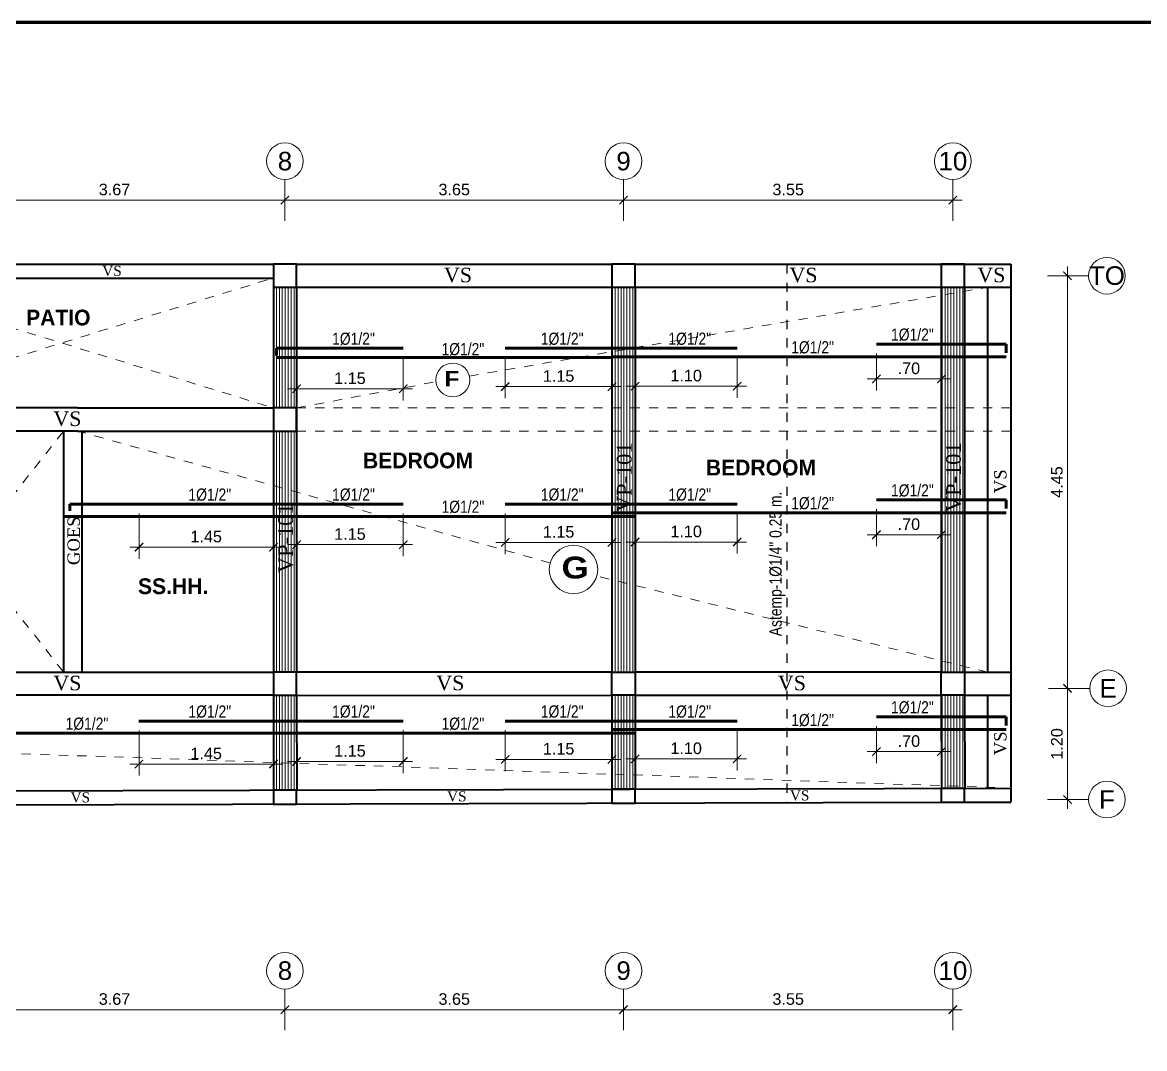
# Model space of a CAD drawing. Header units: millimetres. Extents: x 565 to 912, y 163 to 192.
# Drawn here: x 734.53 to 746.62, y 180.65 to 191.72 of the extents above; entities that cross this region are included whole.
import ezdxf

# ---------------------------------------------------------------- set-up
doc = ezdxf.new("R2010")
doc.units = ezdxf.units.MM
doc.header["$LTSCALE"] = 0.0125
doc.linetypes.add('DASHED2', pattern=[9.525, 6.35, -3.175])
for name, color, linetype, lineweight in [('ACERO', 150, 'Continuous', 60), ('COLUMNAS', 162, 'Continuous', 40), ('COTAS', 9, 'Continuous', 9), ('cotas_v', 130, 'Continuous', 20), ('MARKO', 186, 'Continuous', 80), ('proy', 254, 'Continuous', 0), ('PROYECCCIONES', 9, 'DASHED2', 9), ('PROYECCIONES', 7, 'DASHED2', 30), ('TEXTO', 6, 'Continuous', 15), ('VIGAS', 121, 'Continuous', 40)]:
    doc.layers.add(name, color=color, linetype=linetype, lineweight=lineweight)
doc.layers.add('DETALLES', color=1, linetype='Continuous')
doc.styles.add('ARIAL', font='arial.ttf')
doc.styles.add('NOMBRE-2', font='arial.ttf')
doc.styles.add('op', font='romab___.ttf')
doc.styles.add('TEXTO', font='stylu.ttf')
doc.dimstyles.new('PLANTA', dxfattribs={"dimtxt": 0.125, "dimasz": 0.09, "dimexe": 0.125, "dimexo": 0.1, "dimgap": 0.05, "dimtad": 1, "dimzin": 4, "dimdsep": 46, "dimtxsty": 'NOMBRE-2', "dimblk1": 'ARCHTICK', "dimblk2": 'ARCHTICK', "dimsah": 1, "dimcen": 0, "dimdle": 0.1, "dimclrd": 1, "dimclre": 1, "dimclrt": 256, "dimadec": 0, "dimazin": 0, "dimtfac": 1, "dimtmove": 1, "dimatfit": 3, "dimldrblk": 'ARCHTICK', "dimfxl": 0, "dimtolj": 1, "dimtzin": 0, "dimlwd": 0, "dimlwe": 0, "dimarcsym": 0})
pattern_1 = [(90, (21.27016, 2.200372), (-0.03175, 2e-18), [])]

# ---------------------------------------------------------------- blocks, each defined once
blk = doc.blocks.new('_ARCHTICK')
at = {"color": 0, "linetype": 'ByBlock', "const_width": 0.15}
blk.add_lwpolyline([(-0.5, -0.5), (0.5, 0.5)], dxfattribs=at)
blk = doc.blocks.new('*D345')
at = {"layer": 'COTAS', "color": 1, "lineweight": 0, "transparency": 16777216}
for p, q in [((741.006, 189.902), (741.006, 189.927)), ((744.556, 189.877), (744.556, 189.927)), ((740.906, 189.802), (744.656, 189.802))]:
    blk.add_line(p, q, dxfattribs=at)
at = {"layer": 'Defpoints', "color": 0, "transparency": 16777216}
for p in [(741.006, 189.802), (744.556, 189.802), (744.556, 189.777)]:
    blk.add_point(p, dxfattribs=at)
at = {"layer": 'COTAS', "color": 1, "lineweight": 0, "transparency": 16777216, "xscale": 0.09, "yscale": 0.09, "zscale": 0.09, "rotation": 180}
blk.add_blockref('_ARCHTICK', (741.006, 189.802), dxfattribs=at)
at = {"layer": 'COTAS', "color": 1, "lineweight": 0, "transparency": 16777216, "xscale": 0.09, "yscale": 0.09, "zscale": 0.09}
blk.add_blockref('_ARCHTICK', (744.556, 189.802), dxfattribs=at)
at = {"layer": 'COTAS', "transparency": 16777216, "insert": (742.781, 189.916), "char_height": 0.125, "attachment_point": 5, "style": 'NOMBRE-2'}
blk.add_mtext('\\A1;3.55', dxfattribs=at)
blk = doc.blocks.new('*D354')
at = {"layer": 'COTAS', "color": 1, "lineweight": 0, "transparency": 16777216}
for p, q in [((733.682, 189.902), (733.682, 189.927)), ((737.356, 189.902), (737.356, 189.927)), ((733.582, 189.802), (737.456, 189.802))]:
    blk.add_line(p, q, dxfattribs=at)
at = {"layer": 'Defpoints', "color": 0, "transparency": 16777216}
for p in [(733.682, 189.802), (737.356, 189.802), (737.356, 189.802)]:
    blk.add_point(p, dxfattribs=at)
at = {"layer": 'COTAS', "color": 1, "lineweight": 0, "transparency": 16777216, "xscale": 0.09, "yscale": 0.09, "zscale": 0.09, "rotation": 180}
blk.add_blockref('_ARCHTICK', (733.682, 189.802), dxfattribs=at)
at = {"layer": 'COTAS', "color": 1, "lineweight": 0, "transparency": 16777216, "xscale": 0.09, "yscale": 0.09, "zscale": 0.09}
blk.add_blockref('_ARCHTICK', (737.356, 189.802), dxfattribs=at)
at = {"layer": 'COTAS', "transparency": 16777216, "insert": (735.519, 189.916), "char_height": 0.125, "attachment_point": 5, "style": 'NOMBRE-2'}
blk.add_mtext('\\A1;3.67', dxfattribs=at)
blk = doc.blocks.new('*D355')
at = {"layer": 'COTAS', "color": 1, "lineweight": 0, "transparency": 16777216}
for p, q in [((737.356, 189.902), (737.356, 189.927)), ((741.006, 189.902), (741.006, 189.927)), ((737.256, 189.802), (741.106, 189.802))]:
    blk.add_line(p, q, dxfattribs=at)
at = {"layer": 'Defpoints', "color": 0, "transparency": 16777216}
for p in [(737.356, 189.802), (741.006, 189.802), (741.006, 189.802)]:
    blk.add_point(p, dxfattribs=at)
at = {"layer": 'COTAS', "color": 1, "lineweight": 0, "transparency": 16777216, "xscale": 0.09, "yscale": 0.09, "zscale": 0.09, "rotation": 180}
blk.add_blockref('_ARCHTICK', (737.356, 189.802), dxfattribs=at)
at = {"layer": 'COTAS', "color": 1, "lineweight": 0, "transparency": 16777216, "xscale": 0.09, "yscale": 0.09, "zscale": 0.09}
blk.add_blockref('_ARCHTICK', (741.006, 189.802), dxfattribs=at)
at = {"layer": 'COTAS', "transparency": 16777216, "insert": (739.181, 189.916), "char_height": 0.125, "attachment_point": 5, "style": 'NOMBRE-2'}
blk.add_mtext('\\A1;3.65', dxfattribs=at)
blk = doc.blocks.new('*D360')
at = {"layer": 'COTAS', "color": 1, "lineweight": 0, "transparency": 16777216}
for p, q in [((745.792, 189.087), (745.792, 184.437)), ((745.675, 188.987), (745.917, 188.987)), ((745.675, 184.537), (745.917, 184.537))]:
    blk.add_line(p, q, dxfattribs=at)
at = {"layer": 'Defpoints', "color": 0, "transparency": 16777216}
for p in [(745.575, 188.987), (745.575, 184.537), (745.792, 184.537)]:
    blk.add_point(p, dxfattribs=at)
at = {"layer": 'COTAS', "color": 1, "lineweight": 0, "transparency": 16777216, "xscale": 0.09, "yscale": 0.09, "zscale": 0.09}
for p, rotation in [((745.792, 188.987), 90), ((745.792, 184.537), 270)]:
    blk.add_blockref('_ARCHTICK', p, dxfattribs=dict(at, rotation=rotation))
at = {"layer": 'COTAS', "transparency": 16777216, "insert": (745.678, 186.762), "char_height": 0.125, "attachment_point": 5, "rotation": 90, "style": 'NOMBRE-2'}
blk.add_mtext('\\A1;4.45', dxfattribs=at)
blk = doc.blocks.new('*D361')
at = {"layer": 'COTAS', "color": 1, "lineweight": 0, "transparency": 16777216}
for p, q in [((745.792, 184.637), (745.792, 183.238)), ((745.692, 184.537), (745.667, 184.537)), ((745.692, 183.338), (745.667, 183.338))]:
    blk.add_line(p, q, dxfattribs=at)
at = {"layer": 'Defpoints', "color": 0, "transparency": 16777216}
for p in [(745.792, 184.537), (745.792, 183.338), (745.792, 183.338)]:
    blk.add_point(p, dxfattribs=at)
at = {"layer": 'COTAS', "color": 1, "lineweight": 0, "transparency": 16777216, "xscale": 0.09, "yscale": 0.09, "zscale": 0.09}
for p, rotation in [((745.792, 184.537), 90), ((745.792, 183.338), 270)]:
    blk.add_blockref('_ARCHTICK', p, dxfattribs=dict(at, rotation=rotation))
at = {"layer": 'COTAS', "transparency": 16777216, "insert": (745.678, 183.938), "char_height": 0.125, "attachment_point": 5, "rotation": 90, "style": 'NOMBRE-2'}
blk.add_mtext('\\A1;1.20', dxfattribs=at)
blk = doc.blocks.new('*D288')
at = {"layer": 'COTAS', "color": 1, "lineweight": 0, "transparency": 16777216}
for p, q in [((741.006, 181.172), (741.006, 181.197)), ((744.556, 181.147), (744.556, 181.197)), ((740.906, 181.072), (744.656, 181.072))]:
    blk.add_line(p, q, dxfattribs=at)
at = {"layer": 'Defpoints', "color": 0, "transparency": 16777216}
for p in [(741.006, 181.072), (744.556, 181.072), (744.556, 181.047)]:
    blk.add_point(p, dxfattribs=at)
at = {"layer": 'COTAS', "color": 1, "lineweight": 0, "transparency": 16777216, "xscale": 0.09, "yscale": 0.09, "zscale": 0.09, "rotation": 180}
blk.add_blockref('_ARCHTICK', (741.006, 181.072), dxfattribs=at)
at = {"layer": 'COTAS', "color": 1, "lineweight": 0, "transparency": 16777216, "xscale": 0.09, "yscale": 0.09, "zscale": 0.09}
blk.add_blockref('_ARCHTICK', (744.556, 181.072), dxfattribs=at)
at = {"layer": 'COTAS', "transparency": 16777216, "insert": (742.781, 181.186), "char_height": 0.125, "attachment_point": 5, "style": 'NOMBRE-2'}
blk.add_mtext('\\A1;3.55', dxfattribs=at)
blk = doc.blocks.new('*D289')
at = {"layer": 'COTAS', "color": 1, "lineweight": 0, "transparency": 16777216}
for p, q in [((737.356, 181.172), (737.356, 181.197)), ((741.006, 181.172), (741.006, 181.197)), ((737.256, 181.072), (741.106, 181.072))]:
    blk.add_line(p, q, dxfattribs=at)
at = {"layer": 'Defpoints', "color": 0, "transparency": 16777216}
for p in [(737.356, 181.072), (741.006, 181.072), (741.006, 181.072)]:
    blk.add_point(p, dxfattribs=at)
at = {"layer": 'COTAS', "color": 1, "lineweight": 0, "transparency": 16777216, "xscale": 0.09, "yscale": 0.09, "zscale": 0.09, "rotation": 180}
blk.add_blockref('_ARCHTICK', (737.356, 181.072), dxfattribs=at)
at = {"layer": 'COTAS', "color": 1, "lineweight": 0, "transparency": 16777216, "xscale": 0.09, "yscale": 0.09, "zscale": 0.09}
blk.add_blockref('_ARCHTICK', (741.006, 181.072), dxfattribs=at)
at = {"layer": 'COTAS', "transparency": 16777216, "insert": (739.181, 181.186), "char_height": 0.125, "attachment_point": 5, "style": 'NOMBRE-2'}
blk.add_mtext('\\A1;3.65', dxfattribs=at)
blk = doc.blocks.new('*D290')
at = {"layer": 'COTAS', "color": 1, "lineweight": 0, "transparency": 16777216}
for p, q in [((733.682, 181.172), (733.682, 181.197)), ((737.356, 181.172), (737.356, 181.197)), ((733.582, 181.072), (737.456, 181.072))]:
    blk.add_line(p, q, dxfattribs=at)
at = {"layer": 'Defpoints', "color": 0, "transparency": 16777216}
for p in [(733.682, 181.072), (737.356, 181.072), (737.356, 181.072)]:
    blk.add_point(p, dxfattribs=at)
at = {"layer": 'COTAS', "color": 1, "lineweight": 0, "transparency": 16777216, "xscale": 0.09, "yscale": 0.09, "zscale": 0.09, "rotation": 180}
blk.add_blockref('_ARCHTICK', (733.682, 181.072), dxfattribs=at)
at = {"layer": 'COTAS', "color": 1, "lineweight": 0, "transparency": 16777216, "xscale": 0.09, "yscale": 0.09, "zscale": 0.09}
blk.add_blockref('_ARCHTICK', (737.356, 181.072), dxfattribs=at)
at = {"layer": 'COTAS', "transparency": 16777216, "insert": (735.519, 181.186), "char_height": 0.125, "attachment_point": 5, "style": 'NOMBRE-2'}
blk.add_mtext('\\A1;3.67', dxfattribs=at)
blk = doc.blocks.new('*D314')
at = {"layer": 'COTAS', "color": 1, "lineweight": 0, "transparency": 16777216}
for p, q in [((735.783, 184.084), (735.783, 183.596)), ((737.232, 184.088), (737.232, 183.596)), ((735.683, 183.721), (737.332, 183.721))]:
    blk.add_line(p, q, dxfattribs=at)
at = {"layer": 'Defpoints', "color": 0, "transparency": 16777216}
for p in [(735.783, 184.184), (737.232, 184.188), (737.232, 183.721)]:
    blk.add_point(p, dxfattribs=at)
at = {"layer": 'COTAS', "color": 1, "lineweight": 0, "transparency": 16777216, "xscale": 0.09, "yscale": 0.09, "zscale": 0.09, "rotation": 180}
blk.add_blockref('_ARCHTICK', (735.783, 183.721), dxfattribs=at)
at = {"layer": 'COTAS', "color": 1, "lineweight": 0, "transparency": 16777216, "xscale": 0.09, "yscale": 0.09, "zscale": 0.09}
blk.add_blockref('_ARCHTICK', (737.232, 183.721), dxfattribs=at)
at = {"layer": 'COTAS', "transparency": 16777216, "insert": (736.507, 183.835), "char_height": 0.125, "attachment_point": 5, "style": 'NOMBRE-2'}
blk.add_mtext('\\A1;1.45', dxfattribs=at)
blk = doc.blocks.new('*D315')
at = {"layer": 'COTAS', "color": 1, "lineweight": 0, "transparency": 16777216}
for p, q in [((737.482, 184.085), (737.482, 183.623)), ((738.632, 184.085), (738.632, 183.623)), ((737.382, 183.748), (738.732, 183.748))]:
    blk.add_line(p, q, dxfattribs=at)
at = {"layer": 'Defpoints', "color": 0, "transparency": 16777216}
for p in [(737.482, 184.185), (738.632, 184.185), (738.632, 183.748)]:
    blk.add_point(p, dxfattribs=at)
at = {"layer": 'COTAS', "color": 1, "lineweight": 0, "transparency": 16777216, "xscale": 0.09, "yscale": 0.09, "zscale": 0.09, "rotation": 180}
blk.add_blockref('_ARCHTICK', (737.482, 183.748), dxfattribs=at)
at = {"layer": 'COTAS', "color": 1, "lineweight": 0, "transparency": 16777216, "xscale": 0.09, "yscale": 0.09, "zscale": 0.09}
blk.add_blockref('_ARCHTICK', (738.632, 183.748), dxfattribs=at)
at = {"layer": 'COTAS', "transparency": 16777216, "insert": (738.057, 183.862), "char_height": 0.125, "attachment_point": 5, "style": 'NOMBRE-2'}
blk.add_mtext('\\A1;1.15', dxfattribs=at)
blk = doc.blocks.new('*D316')
at = {"layer": 'COTAS', "color": 1, "lineweight": 0, "transparency": 16777216}
for p, q in [((739.731, 184.085), (739.731, 183.646)), ((740.881, 184.085), (740.881, 183.646)), ((739.631, 183.771), (740.981, 183.771))]:
    blk.add_line(p, q, dxfattribs=at)
at = {"layer": 'Defpoints', "color": 0, "transparency": 16777216}
for p in [(739.731, 184.185), (740.881, 184.185), (740.881, 183.771)]:
    blk.add_point(p, dxfattribs=at)
at = {"layer": 'COTAS', "color": 1, "lineweight": 0, "transparency": 16777216, "xscale": 0.09, "yscale": 0.09, "zscale": 0.09, "rotation": 180}
blk.add_blockref('_ARCHTICK', (739.731, 183.771), dxfattribs=at)
at = {"layer": 'COTAS', "color": 1, "lineweight": 0, "transparency": 16777216, "xscale": 0.09, "yscale": 0.09, "zscale": 0.09}
blk.add_blockref('_ARCHTICK', (740.881, 183.771), dxfattribs=at)
at = {"layer": 'COTAS', "transparency": 16777216, "insert": (740.306, 183.885), "char_height": 0.125, "attachment_point": 5, "style": 'NOMBRE-2'}
blk.add_mtext('\\A1;1.15', dxfattribs=at)
blk = doc.blocks.new('*D317')
at = {"layer": 'COTAS', "color": 1, "lineweight": 0, "transparency": 16777216}
for p, q in [((741.131, 184.085), (741.131, 183.651)), ((742.231, 184.085), (742.231, 183.651)), ((741.031, 183.776), (742.331, 183.776))]:
    blk.add_line(p, q, dxfattribs=at)
at = {"layer": 'Defpoints', "color": 0, "transparency": 16777216}
for p in [(741.131, 184.185), (742.231, 184.185), (742.231, 183.776)]:
    blk.add_point(p, dxfattribs=at)
at = {"layer": 'COTAS', "color": 1, "lineweight": 0, "transparency": 16777216, "xscale": 0.09, "yscale": 0.09, "zscale": 0.09, "rotation": 180}
blk.add_blockref('_ARCHTICK', (741.131, 183.776), dxfattribs=at)
at = {"layer": 'COTAS', "color": 1, "lineweight": 0, "transparency": 16777216, "xscale": 0.09, "yscale": 0.09, "zscale": 0.09}
blk.add_blockref('_ARCHTICK', (742.231, 183.776), dxfattribs=at)
at = {"layer": 'COTAS', "transparency": 16777216, "insert": (741.681, 183.89), "char_height": 0.125, "attachment_point": 5, "style": 'NOMBRE-2'}
blk.add_mtext('\\A1;1.10', dxfattribs=at)
blk = doc.blocks.new('*D318')
at = {"layer": 'COTAS', "color": 1, "lineweight": 0, "transparency": 16777216}
for p, q in [((743.732, 184.129), (743.732, 183.73)), ((744.432, 184.131), (744.432, 183.73)), ((743.632, 183.855), (744.532, 183.855))]:
    blk.add_line(p, q, dxfattribs=at)
at = {"layer": 'Defpoints', "color": 0, "transparency": 16777216}
for p in [(743.732, 184.229), (744.432, 184.231), (744.432, 183.855)]:
    blk.add_point(p, dxfattribs=at)
at = {"layer": 'COTAS', "color": 1, "lineweight": 0, "transparency": 16777216, "xscale": 0.09, "yscale": 0.09, "zscale": 0.09, "rotation": 180}
blk.add_blockref('_ARCHTICK', (743.732, 183.855), dxfattribs=at)
at = {"layer": 'COTAS', "color": 1, "lineweight": 0, "transparency": 16777216, "xscale": 0.09, "yscale": 0.09, "zscale": 0.09}
blk.add_blockref('_ARCHTICK', (744.432, 183.855), dxfattribs=at)
at = {"layer": 'COTAS', "transparency": 16777216, "insert": (744.082, 183.968), "char_height": 0.125, "attachment_point": 5, "style": 'NOMBRE-2'}
blk.add_mtext('\\A1;.70', dxfattribs=at)
blk = doc.blocks.new('*D319')
at = {"layer": 'COTAS', "color": 1, "lineweight": 0, "transparency": 16777216}
for p, q in [((743.732, 186.469), (743.732, 186.069)), ((744.432, 186.47), (744.432, 186.069)), ((743.632, 186.194), (744.532, 186.194))]:
    blk.add_line(p, q, dxfattribs=at)
at = {"layer": 'Defpoints', "color": 0, "transparency": 16777216}
for p in [(743.732, 186.569), (744.432, 186.57), (744.432, 186.194)]:
    blk.add_point(p, dxfattribs=at)
at = {"layer": 'COTAS', "color": 1, "lineweight": 0, "transparency": 16777216, "xscale": 0.09, "yscale": 0.09, "zscale": 0.09, "rotation": 180}
blk.add_blockref('_ARCHTICK', (743.732, 186.194), dxfattribs=at)
at = {"layer": 'COTAS', "color": 1, "lineweight": 0, "transparency": 16777216, "xscale": 0.09, "yscale": 0.09, "zscale": 0.09}
blk.add_blockref('_ARCHTICK', (744.432, 186.194), dxfattribs=at)
at = {"layer": 'COTAS', "transparency": 16777216, "insert": (744.082, 186.307), "char_height": 0.125, "attachment_point": 5, "style": 'NOMBRE-2'}
blk.add_mtext('\\A1;.70', dxfattribs=at)
blk = doc.blocks.new('*D320')
at = {"layer": 'COTAS', "color": 1, "lineweight": 0, "transparency": 16777216}
for p, q in [((741.131, 186.424), (741.131, 185.99)), ((742.231, 186.424), (742.231, 185.99)), ((741.031, 186.115), (742.331, 186.115))]:
    blk.add_line(p, q, dxfattribs=at)
at = {"layer": 'Defpoints', "color": 0, "transparency": 16777216}
for p in [(741.131, 186.524), (742.231, 186.524), (742.231, 186.115)]:
    blk.add_point(p, dxfattribs=at)
at = {"layer": 'COTAS', "color": 1, "lineweight": 0, "transparency": 16777216, "xscale": 0.09, "yscale": 0.09, "zscale": 0.09, "rotation": 180}
blk.add_blockref('_ARCHTICK', (741.131, 186.115), dxfattribs=at)
at = {"layer": 'COTAS', "color": 1, "lineweight": 0, "transparency": 16777216, "xscale": 0.09, "yscale": 0.09, "zscale": 0.09}
blk.add_blockref('_ARCHTICK', (742.231, 186.115), dxfattribs=at)
at = {"layer": 'COTAS', "transparency": 16777216, "insert": (741.681, 186.229), "char_height": 0.125, "attachment_point": 5, "style": 'NOMBRE-2'}
blk.add_mtext('\\A1;1.10', dxfattribs=at)
blk = doc.blocks.new('*D321')
at = {"layer": 'COTAS', "color": 1, "lineweight": 0, "transparency": 16777216}
for p, q in [((739.731, 186.424), (739.731, 185.985)), ((740.881, 186.424), (740.881, 185.985)), ((739.631, 186.11), (740.981, 186.11))]:
    blk.add_line(p, q, dxfattribs=at)
at = {"layer": 'Defpoints', "color": 0, "transparency": 16777216}
for p in [(739.731, 186.524), (740.881, 186.524), (740.881, 186.11)]:
    blk.add_point(p, dxfattribs=at)
at = {"layer": 'COTAS', "color": 1, "lineweight": 0, "transparency": 16777216, "xscale": 0.09, "yscale": 0.09, "zscale": 0.09, "rotation": 180}
blk.add_blockref('_ARCHTICK', (739.731, 186.11), dxfattribs=at)
at = {"layer": 'COTAS', "color": 1, "lineweight": 0, "transparency": 16777216, "xscale": 0.09, "yscale": 0.09, "zscale": 0.09}
blk.add_blockref('_ARCHTICK', (740.881, 186.11), dxfattribs=at)
at = {"layer": 'COTAS', "transparency": 16777216, "insert": (740.306, 186.224), "char_height": 0.125, "attachment_point": 5, "style": 'NOMBRE-2'}
blk.add_mtext('\\A1;1.15', dxfattribs=at)
blk = doc.blocks.new('*D322')
at = {"layer": 'COTAS', "color": 1, "lineweight": 0, "transparency": 16777216}
for p, q in [((737.482, 186.424), (737.482, 185.962)), ((738.632, 186.424), (738.632, 185.962)), ((737.382, 186.087), (738.732, 186.087))]:
    blk.add_line(p, q, dxfattribs=at)
at = {"layer": 'Defpoints', "color": 0, "transparency": 16777216}
for p in [(737.482, 186.524), (738.632, 186.524), (738.632, 186.087)]:
    blk.add_point(p, dxfattribs=at)
at = {"layer": 'COTAS', "color": 1, "lineweight": 0, "transparency": 16777216, "xscale": 0.09, "yscale": 0.09, "zscale": 0.09, "rotation": 180}
blk.add_blockref('_ARCHTICK', (737.482, 186.087), dxfattribs=at)
at = {"layer": 'COTAS', "color": 1, "lineweight": 0, "transparency": 16777216, "xscale": 0.09, "yscale": 0.09, "zscale": 0.09}
blk.add_blockref('_ARCHTICK', (738.632, 186.087), dxfattribs=at)
at = {"layer": 'COTAS', "transparency": 16777216, "insert": (738.057, 186.201), "char_height": 0.125, "attachment_point": 5, "style": 'NOMBRE-2'}
blk.add_mtext('\\A1;1.15', dxfattribs=at)
blk = doc.blocks.new('*D323')
at = {"layer": 'COTAS', "color": 1, "lineweight": 0, "transparency": 16777216}
for p, q in [((735.783, 186.423), (735.783, 185.935)), ((737.232, 186.427), (737.232, 185.935)), ((735.683, 186.06), (737.332, 186.06))]:
    blk.add_line(p, q, dxfattribs=at)
at = {"layer": 'Defpoints', "color": 0, "transparency": 16777216}
for p in [(737.232, 186.527), (735.783, 186.523), (737.232, 186.06)]:
    blk.add_point(p, dxfattribs=at)
at = {"layer": 'COTAS', "color": 1, "lineweight": 0, "transparency": 16777216, "xscale": 0.09, "yscale": 0.09, "zscale": 0.09, "rotation": 180}
blk.add_blockref('_ARCHTICK', (735.783, 186.06), dxfattribs=at)
at = {"layer": 'COTAS', "color": 1, "lineweight": 0, "transparency": 16777216, "xscale": 0.09, "yscale": 0.09, "zscale": 0.09}
blk.add_blockref('_ARCHTICK', (737.232, 186.06), dxfattribs=at)
at = {"layer": 'COTAS', "transparency": 16777216, "insert": (736.507, 186.174), "char_height": 0.125, "attachment_point": 5, "style": 'NOMBRE-2'}
blk.add_mtext('\\A1;1.45', dxfattribs=at)
blk = doc.blocks.new('*D324')
at = {"layer": 'COTAS', "color": 1, "lineweight": 0, "transparency": 16777216}
for p, q in [((743.732, 188.149), (743.732, 187.749)), ((744.432, 188.151), (744.432, 187.749)), ((743.632, 187.874), (744.532, 187.874))]:
    blk.add_line(p, q, dxfattribs=at)
at = {"layer": 'Defpoints', "color": 0, "transparency": 16777216}
for p in [(743.732, 188.249), (744.432, 188.251), (744.432, 187.874)]:
    blk.add_point(p, dxfattribs=at)
at = {"layer": 'COTAS', "color": 1, "lineweight": 0, "transparency": 16777216, "xscale": 0.09, "yscale": 0.09, "zscale": 0.09, "rotation": 180}
blk.add_blockref('_ARCHTICK', (743.732, 187.874), dxfattribs=at)
at = {"layer": 'COTAS', "color": 1, "lineweight": 0, "transparency": 16777216, "xscale": 0.09, "yscale": 0.09, "zscale": 0.09}
blk.add_blockref('_ARCHTICK', (744.432, 187.874), dxfattribs=at)
at = {"layer": 'COTAS', "transparency": 16777216, "insert": (744.082, 187.988), "char_height": 0.125, "attachment_point": 5, "style": 'NOMBRE-2'}
blk.add_mtext('\\A1;.70', dxfattribs=at)
blk = doc.blocks.new('*D325')
at = {"layer": 'COTAS', "color": 1, "lineweight": 0, "transparency": 16777216}
for p, q in [((741.131, 188.104), (741.131, 187.671)), ((742.231, 188.104), (742.231, 187.671)), ((741.031, 187.796), (742.331, 187.796))]:
    blk.add_line(p, q, dxfattribs=at)
at = {"layer": 'Defpoints', "color": 0, "transparency": 16777216}
for p in [(741.131, 188.204), (742.231, 188.204), (742.231, 187.796)]:
    blk.add_point(p, dxfattribs=at)
at = {"layer": 'COTAS', "color": 1, "lineweight": 0, "transparency": 16777216, "xscale": 0.09, "yscale": 0.09, "zscale": 0.09, "rotation": 180}
blk.add_blockref('_ARCHTICK', (741.131, 187.796), dxfattribs=at)
at = {"layer": 'COTAS', "color": 1, "lineweight": 0, "transparency": 16777216, "xscale": 0.09, "yscale": 0.09, "zscale": 0.09}
blk.add_blockref('_ARCHTICK', (742.231, 187.796), dxfattribs=at)
at = {"layer": 'COTAS', "transparency": 16777216, "insert": (741.681, 187.909), "char_height": 0.125, "attachment_point": 5, "style": 'NOMBRE-2'}
blk.add_mtext('\\A1;1.10', dxfattribs=at)
blk = doc.blocks.new('*D326')
at = {"layer": 'COTAS', "color": 1, "lineweight": 0, "transparency": 16777216}
for p, q in [((739.731, 188.104), (739.731, 187.666)), ((740.881, 188.104), (740.881, 187.666)), ((739.631, 187.791), (740.981, 187.791))]:
    blk.add_line(p, q, dxfattribs=at)
at = {"layer": 'Defpoints', "color": 0, "transparency": 16777216}
for p in [(739.731, 188.204), (740.881, 188.204), (740.881, 187.791)]:
    blk.add_point(p, dxfattribs=at)
at = {"layer": 'COTAS', "color": 1, "lineweight": 0, "transparency": 16777216, "xscale": 0.09, "yscale": 0.09, "zscale": 0.09, "rotation": 180}
blk.add_blockref('_ARCHTICK', (739.731, 187.791), dxfattribs=at)
at = {"layer": 'COTAS', "color": 1, "lineweight": 0, "transparency": 16777216, "xscale": 0.09, "yscale": 0.09, "zscale": 0.09}
blk.add_blockref('_ARCHTICK', (740.881, 187.791), dxfattribs=at)
at = {"layer": 'COTAS', "transparency": 16777216, "insert": (740.306, 187.905), "char_height": 0.125, "attachment_point": 5, "style": 'NOMBRE-2'}
blk.add_mtext('\\A1;1.15', dxfattribs=at)
blk = doc.blocks.new('*D327')
at = {"layer": 'COTAS', "color": 1, "lineweight": 0, "transparency": 16777216}
for p, q in [((737.482, 188.104), (737.482, 187.643)), ((738.632, 188.104), (738.632, 187.643)), ((737.382, 187.768), (738.732, 187.768))]:
    blk.add_line(p, q, dxfattribs=at)
at = {"layer": 'Defpoints', "color": 0, "transparency": 16777216}
for p in [(737.482, 188.204), (738.632, 188.204), (738.632, 187.768)]:
    blk.add_point(p, dxfattribs=at)
at = {"layer": 'COTAS', "color": 1, "lineweight": 0, "transparency": 16777216, "xscale": 0.09, "yscale": 0.09, "zscale": 0.09, "rotation": 180}
blk.add_blockref('_ARCHTICK', (737.482, 187.768), dxfattribs=at)
at = {"layer": 'COTAS', "color": 1, "lineweight": 0, "transparency": 16777216, "xscale": 0.09, "yscale": 0.09, "zscale": 0.09}
blk.add_blockref('_ARCHTICK', (738.632, 187.768), dxfattribs=at)
at = {"layer": 'COTAS', "transparency": 16777216, "insert": (738.057, 187.881), "char_height": 0.125, "attachment_point": 5, "style": 'NOMBRE-2'}
blk.add_mtext('\\A1;1.15', dxfattribs=at)

msp = doc.modelspace()

# ---------------------------------------------------------------- hatches: boundary and pattern name
at = {"layer": 'proy'}
h = msp.add_hatch(dxfattribs=at)
h.set_pattern_fill('LINE', color=256, scale=0.01, angle=90, style=0)
h.set_pattern_definition(pattern_1)
h.paths.add_polyline_path([(737.48115, 188.86213), (737.23115, 188.86213), (737.23115, 187.56213), (737.48115, 187.56213)])
h = msp.add_hatch(dxfattribs=at)
h.set_pattern_fill('LINE', color=256, scale=0.01, angle=90, style=0)
h.set_pattern_definition(pattern_1)
h.paths.add_polyline_path([(741.1315, 188.86213), (740.8815, 188.86213), (740.8815, 184.71229), (741.1315, 184.71229)])
h.paths.add_polyline_path([(744.68115, 188.86213), (744.43115, 188.86213), (744.43115, 184.71229), (744.68115, 184.71229)])
h = msp.add_hatch(dxfattribs=at)
h.set_pattern_fill('LINE', color=256, scale=0.01, angle=90, style=0)
h.set_pattern_definition(pattern_1)
h.paths.add_polyline_path([(737.48115, 187.31213), (737.23115, 187.31213), (737.23115, 184.71213), (737.48115, 184.71213)])
h = msp.add_hatch(dxfattribs=at)
h.set_pattern_fill('LINE', color=256, scale=0.01, angle=90, style=0)
h.set_pattern_definition(pattern_1)
h.paths.add_polyline_path([(737.48115, 184.46213), (737.23115, 184.46213), (737.23393, 183.43977), (737.48392, 183.44046)])
h = msp.add_hatch(dxfattribs=at)
h.set_pattern_fill('LINE', color=256, scale=0.01, angle=90, style=0)
h.set_pattern_definition(pattern_1)
h.paths.add_polyline_path([(741.1315, 184.46229), (740.8815, 184.46229), (740.88115, 183.44979), (741.1315, 183.45048)])
h = msp.add_hatch(dxfattribs=at)
h.set_pattern_fill('LINE', color=256, scale=0.01, angle=90, style=0)
h.set_pattern_definition(pattern_1)
h.paths.add_polyline_path([(744.68115, 184.46229), (744.43115, 184.46229), (744.43387, 183.45955), (744.68387, 183.46023)])

# ---------------------------------------------------------------- linework, layer by layer
at = {"layer": 'ACERO'}
for p, q in [((744.4319, 188.24905), (743.7319, 188.24905)), ((744.4319, 188.24905), (745.13196, 188.24905)), ((745.13196, 188.24905), (745.13196, 188.15674)), ((737.26441, 188.20421), (738.6319, 188.20421)), ((737.26441, 188.20421), (737.26441, 188.12819)), ((740.8814, 188.10421), (737.26441, 188.10421)), ((739.7314, 188.20421), (740.8814, 188.20421)), ((740.88137, 188.11163), (745.13043, 188.11163)), ((740.8814, 188.20421), (741.1315, 188.20421)), ((741.1315, 188.20421), (742.2315, 188.20421)), ((744.43187, 186.56856), (743.73187, 186.56856)), ((744.43187, 186.56856), (745.13193, 186.56856)), ((745.13193, 186.56856), (745.13193, 186.47624)), ((737.23263, 186.52304), (735.037, 186.52304)), ((735.037, 186.52304), (735.037, 186.45266)), ((737.23187, 186.52304), (737.48187, 186.52372)), ((737.48187, 186.52372), (738.63187, 186.52372)), ((739.73137, 186.52372), (740.88137, 186.52372)), ((740.88134, 186.43114), (745.1304, 186.43114)), ((740.88137, 186.52372), (741.13147, 186.52372)), ((741.13147, 186.52372), (742.23147, 186.52372)), ((734.97115, 186.392), (741.13147, 186.392)), ((744.4319, 184.22945), (743.7319, 184.22945)), ((744.4319, 184.22945), (745.13196, 184.22945)), ((745.13196, 184.22945), (745.13196, 184.13713)), ((737.23266, 184.18392), (735.78266, 184.18392)), ((737.2319, 184.18392), (737.4819, 184.1846)), ((737.4819, 184.1846), (738.6319, 184.1846)), ((739.7314, 184.1846), (740.8814, 184.1846)), ((740.8814, 184.1846), (741.1315, 184.1846)), ((741.1315, 184.1846), (742.2315, 184.1846)), ((732.67224, 184.05289), (741.1315, 184.05289)), ((740.88137, 184.09202), (745.13043, 184.09202))]:
    msp.add_line(p, q, dxfattribs=at)
at = {"layer": 'COLUMNAS'}
for points in [[(737.23115, 188.86213), (737.48115, 188.86213), (737.48115, 189.11213), (737.23115, 189.11213)], [(740.8815, 188.86213), (741.1315, 188.86213), (741.1315, 189.11213), (740.8815, 189.11213)], [(744.43115, 188.86213), (744.68115, 188.86213), (744.68115, 189.11213), (744.43115, 189.11213)], [(737.23115, 187.31213), (737.48115, 187.31213), (737.48115, 187.56213), (737.23115, 187.56213)], [(737.23115, 184.46213), (737.48115, 184.46213), (737.48115, 184.71213), (737.23115, 184.71213)], [(740.8815, 184.71229), (741.1315, 184.71229), (741.1315, 184.46229), (740.8815, 184.46229)], [(744.43115, 184.71229), (744.68115, 184.71229), (744.68115, 184.46229), (744.43115, 184.46229)], [(737.23115, 183.28929), (737.48115, 183.28929), (737.48142, 183.43998), (737.23142, 183.4393)], [(740.88153, 183.29921), (741.13153, 183.29921), (741.1315, 183.44989), (740.88115, 183.44921)], [(744.43115, 183.30954), (744.68115, 183.30954), (744.68142, 183.45954), (744.43115, 183.45886)]]:
    msp.add_lwpolyline(points, close=True, dxfattribs=at)
at = {"layer": 'cotas_v'}
for centre, radius in [((739.16565, 187.86319), 0.18263), ((740.46682, 185.81934), 0.2609)]:
    msp.add_circle(centre, radius, dxfattribs=at)
at = {"layer": 'MARKO'}
msp.add_lwpolyline([(706.47097, 191.71852), (706.47097, 163.21852), (770.06423, 163.21852), (770.06423, 191.71852)], close=True, dxfattribs=at)
at = {"layer": 'PROYECCCIONES'}
for p, q in [((732.66444, 188.96213), (737.23115, 187.56213)), ((732.67115, 187.56213), (737.23115, 188.96213)), ((737.23115, 188.86213), (737.23115, 187.56213)), ((739.34347, 187.90482), (744.93115, 188.86213)), ((737.48115, 187.56213), (738.98411, 187.84326)), ((737.48115, 187.56213), (745.18115, 187.56213)), ((732.92115, 187.31213), (734.97115, 184.71229)), ((732.92118, 184.71229), (734.97115, 187.31213)), ((740.21554, 185.88951), (735.12115, 187.31213)), ((737.48115, 187.31213), (745.18115, 187.31213)), ((744.93115, 184.71229), (740.71811, 185.74916)), ((726.72276, 184.10296), (745.18115, 183.4616))]:
    msp.add_line(p, q, dxfattribs=at)
at = {"layer": 'PROYECCIONES'}
msp.add_line((742.76678, 189.11213), (742.76678, 183.29439), dxfattribs=at)
at = {"layer": 'TEXTO'}
for p, q in [((737.35615, 189.5799), (737.35615, 190.0237)), ((741.0065, 189.5799), (741.0065, 190.0237)), ((744.55615, 189.5799), (744.55615, 190.0237)), ((745.57543, 188.98713), (746.01923, 188.98713)), ((745.58752, 184.53729), (746.03132, 184.53729)), ((745.57543, 183.33807), (746.01923, 183.33807)), ((737.35615, 180.85017), (737.35615, 181.29397)), ((741.0065, 180.85017), (741.0065, 181.29397)), ((744.55615, 180.85017), (744.55615, 181.29397))]:
    msp.add_line(p, q, dxfattribs=at)
for centre in [(737.35615, 190.22162), (741.0065, 190.22162), (744.55615, 190.22162), (746.21715, 188.98713), (746.22924, 184.53729), (746.21715, 183.33807), (737.35615, 181.49189), (741.0065, 181.49189), (744.55615, 181.49189)]:
    msp.add_circle(centre, 0.19792, dxfattribs=at)
at = {"layer": 'VIGAS'}
for p, q in [((733.80709, 189.11213), (737.23115, 189.11213)), ((737.48115, 189.11213), (740.8815, 189.11213)), ((741.1315, 189.11213), (744.68115, 189.11213)), ((744.68115, 189.11213), (745.18115, 189.11213)), ((745.18115, 189.11213), (745.18115, 183.3114)), ((733.80709, 188.96213), (737.23115, 188.96213)), ((737.23115, 188.86196), (737.23115, 184.71213)), ((737.48115, 188.86196), (740.8815, 188.86213)), ((737.48115, 188.86196), (737.48115, 184.71213)), ((740.8815, 188.86213), (740.8815, 184.71229)), ((741.1315, 188.86213), (741.1315, 184.71229)), ((741.1315, 188.86213), (744.43115, 188.86213)), ((744.43115, 188.86213), (744.43115, 184.71229)), ((744.68115, 188.86213), (744.68115, 184.71229)), ((744.68115, 188.86213), (745.18115, 188.86213)), ((744.93115, 188.86213), (744.93115, 184.71229)), ((735.12115, 187.56213), (732.92115, 187.56213)), ((735.12115, 187.56213), (737.23115, 187.56213)), ((735.12115, 187.31213), (732.92115, 187.31213)), ((734.97115, 184.71229), (734.97115, 187.31213)), ((735.12115, 187.31213), (737.23115, 187.31213)), ((735.17115, 184.71229), (735.17115, 187.31213)), ((732.92118, 184.71219), (737.23115, 184.71213)), ((740.8815, 184.71229), (737.48115, 184.71229)), ((744.43115, 184.71229), (741.1315, 184.71229)), ((744.68115, 184.71229), (745.18115, 184.71229)), ((737.23115, 184.46213), (732.92113, 184.46229)), ((737.23115, 184.46213), (737.23393, 183.43977)), ((737.48115, 184.46213), (737.48392, 183.44046)), ((737.48115, 184.46213), (740.8815, 184.46095)), ((740.8815, 184.46229), (740.88115, 183.44921)), ((741.1315, 184.46229), (741.1315, 183.44989)), ((741.1315, 184.46229), (744.43115, 184.46229)), ((744.43115, 184.46229), (744.43387, 183.45887)), ((744.68115, 184.46229), (744.68387, 183.45955)), ((744.68115, 184.46229), (745.18115, 184.46229)), ((744.93115, 184.46229), (744.93115, 183.46091)), ((721.13074, 183.39555), (745.18115, 183.4616)), ((721.13115, 183.24555), (744.43115, 183.30954)), ((744.68115, 183.30954), (745.18115, 183.3114))]:
    msp.add_line(p, q, dxfattribs=at)

# ---------------------------------------------------------------- texts
at = {"layer": 'cotas_v', "style": 'NOMBRE-2'}
for s, insert, char_height, attachment_point in [('{\\fArial Narrow|b0|i0|c0|p34;1%%c1/2"}', (738.0951, 188.30523), 0.13068, 5), ('{\\fArial Narrow|b0|i0|c0|p34;1%%c1/2"}', (740.3446, 188.30523), 0.13068, 5), ('{\\fArial Narrow|b0|i0|c0|p34;1%%c1/2"}', (741.71969, 188.30523), 0.13068, 5), ('{\\fArial Narrow|b0|i0|c0|p34;1%%c1/2"}', (744.1201, 188.35007), 0.13068, 5), ('{\\fArial Narrow|b0|i0|c0|p34;1%%c1/2"}', (739.27441, 188.19298), 0.13068, 5), ('{\\fArial Narrow|b0|i0|c0|p34;1%%c1/2"}', (743.04409, 188.21265), 0.13068, 5), ('{\\fArial Black|b0|i0|c0|p34;F}', (739.07513, 187.96026), 0.1654217, 1), ('{\\fArial Narrow|b0|i0|c0|p34;1%%c1/2"}', (736.54583, 186.62405), 0.13068, 5), ('{\\fArial Narrow|b0|i0|c0|p34;1%%c1/2"}', (738.09507, 186.62473), 0.13068, 5), ('{\\fArial Narrow|b0|i0|c0|p34;1%%c1/2"}', (740.34457, 186.62473), 0.13068, 5), ('{\\fArial Narrow|b0|i0|c0|p34;1%%c1/2"}', (741.71966, 186.62473), 0.13068, 5), ('{\\fArial Narrow|b0|i0|c0|p34;1%%c1/2"}', (744.12007, 186.66958), 0.13068, 5), ('{\\fArial Narrow|b0|i0|c0|p34;1%%c1/2"}', (739.27438, 186.49302), 0.13068, 5), ('{\\fArial Narrow|b0|i0|c0|p34;1%%c1/2"}', (743.04406, 186.53216), 0.13068, 5), ('{\\fArial Black|b0|i0|c0|p34;G}', (740.33751, 185.95802), 0.2363167, 1), ('{\\fArial Narrow|b0|i0|c0|p34;1%%c1/2"}', (736.54586, 184.28494), 0.13068, 5), ('{\\fArial Narrow|b0|i0|c0|p34;1%%c1/2"}', (738.0951, 184.28562), 0.13068, 5), ('{\\fArial Narrow|b0|i0|c0|p34;1%%c1/2"}', (740.3446, 184.28562), 0.13068, 5), ('{\\fArial Narrow|b0|i0|c0|p34;1%%c1/2"}', (741.71969, 184.28562), 0.13068, 5), ('{\\fArial Narrow|b0|i0|c0|p34;1%%c1/2"}', (744.1201, 184.33046), 0.13068, 5), ('{\\fArial Narrow|b0|i0|c0|p34;1%%c1/2"}', (735.22179, 184.15391), 0.13068, 5), ('{\\fArial Narrow|b0|i0|c0|p34;1%%c1/2"}', (739.27441, 184.15391), 0.13068, 5), ('{\\fArial Narrow|b0|i0|c0|p34;1%%c1/2"}', (743.04409, 184.19304), 0.13068, 5)]:
    msp.add_mtext(s, dxfattribs=dict(at, insert=insert, char_height=char_height, attachment_point=attachment_point))
at = {"layer": 'cotas_v', "insert": (742.66395, 185.87889), "char_height": 0.13068, "attachment_point": 5, "rotation": 90, "style": 'NOMBRE-2'}
msp.add_mtext('{\\fArial Narrow|b0|i0|c0|p34;Astemp-1%%c1/4" 0.25 m.}', dxfattribs=at)
at = {"layer": 'DETALLES', "attachment_point": 1, "style": 'TEXTO'}
for insert, char_height in [((735.3872, 189.09422), 0.1087058), ((739.07012, 189.07299), 0.1565363), ((742.79512, 189.07299), 0.1565363), ((744.81995, 189.07299), 0.1565363), ((734.85995, 187.52307), 0.1565363), ((734.85995, 184.67316), 0.1565363), ((738.98753, 184.67316), 0.1565363), ((742.67012, 184.67316), 0.1565363), ((735.04526, 183.41622), 0.1087058), ((739.1038, 183.42737), 0.1087058), ((742.79985, 183.43752), 0.1087058)]:
    msp.add_mtext('{\\fRomantic|b0|i0|c2|p2;VS}', dxfattribs=dict(at, insert=insert, char_height=char_height))
at = {"layer": 'DETALLES', "attachment_point": 1, "rotation": 90, "style": 'TEXTO'}
for s, insert, char_height in [('{\\fRomantic|b0|i0|c2|p2;VP-101}', (740.9335, 186.43819), 0.1598614), ('{\\fRomantic|b0|i0|c2|p2;VP-101}', (744.48315, 186.43819), 0.1598614), ('{\\fRomantic|b0|i0|c2|p2;VS}', (745.00069, 186.64185), 0.1330559), ('{\\fRomantic|b0|i0|c2|p2;VP-101}', (737.28315, 185.78061), 0.1598614), ('{\\fRomantic|b0|i0|c2|p2;GOES}', (735.01205, 185.86685), 0.1330559), ('{\\fRomantic|b0|i0|c2|p2;VS}', (745.00069, 183.81624), 0.1330559)]:
    msp.add_mtext(s, dxfattribs=dict(at, insert=insert, char_height=char_height))
at = {"layer": 'proy', "style": 'op'}
for s, p in [('PATIO', (734.56576, 188.45125)), ('BEDROOM', (738.19772, 186.90999)), ('BEDROOM', (741.89386, 186.83377)), ('SS.HH.', (735.77215, 185.55354))]:
    msp.add_text(s, height=0.17, dxfattribs=at).set_placement(p)
at = {"layer": 'TEXTO', "char_height": 0.2, "attachment_point": 5, "style": 'ARIAL'}
for s, insert in [('8', (737.35615, 190.22162)), ('9', (741.0065, 190.22162)), ('10', (744.55615, 190.22162)), ('TO', (746.21715, 188.98713)), ('E', (746.22924, 184.53729)), ('F', (746.21715, 183.33807)), ('8', (737.35615, 181.49189)), ('9', (741.0065, 181.49189)), ('10', (744.55615, 181.49189))]:
    msp.add_mtext(s, dxfattribs=dict(at, insert=insert))

# ---------------------------------------------------------------- dimensions: what is measured, and where the dimension line sits
at = {"layer": 'COTAS'}
for base, p1, p2, picture, middle in [((737.35615, 189.8018), (733.68209, 189.8018), (737.35615, 189.8018), '*D354', (735.51912, 189.91567)), ((741.0065, 189.8018), (737.35615, 189.8018), (741.0065, 189.8018), '*D355', (739.18132, 189.91567)), ((744.55615, 189.8018), (741.0065, 189.8018), (744.55615, 189.7768), '*D345', (742.78132, 189.91567)), ((744.43178, 187.87413), (743.7319, 188.24905), (744.43178, 188.25096), '*D324', (744.08184, 187.98795)), ((738.6319, 187.7676), (737.4819, 188.20421), (738.6319, 188.20421), '*D327', (738.0569, 187.88142)), ((740.8814, 187.79096), (739.7314, 188.20421), (740.8814, 188.20421), '*D326', (740.3064, 187.90478)), ((742.2315, 187.79559), (741.1315, 188.20421), (742.2315, 188.20421), '*D325', (741.6815, 187.90941)), ((737.23186, 186.06012), (735.78263, 186.52304), (737.23186, 186.52698), '*D323', (736.50725, 186.17394)), ((744.43175, 186.19364), (743.73187, 186.56856), (744.43175, 186.57046), '*D319', (744.08181, 186.30746)), ((738.63187, 186.0871), (737.48187, 186.52372), (738.63187, 186.52372), '*D322', (738.05687, 186.20092)), ((740.88137, 186.11047), (739.73137, 186.52372), (740.88137, 186.52372), '*D321', (740.30637, 186.22429)), ((742.23147, 186.1151), (741.13147, 186.52372), (742.23147, 186.52372), '*D320', (741.68147, 186.22892)), ((744.43178, 183.85452), (743.7319, 184.22945), (744.43178, 184.23135), '*D318', (744.08184, 183.96834)), ((737.23189, 183.721), (735.78266, 184.18392), (737.23189, 184.18786), '*D314', (736.50728, 183.83482)), ((738.6319, 183.74799), (737.4819, 184.1846), (738.6319, 184.1846), '*D315', (738.0569, 183.86181)), ((740.8814, 183.77135), (739.7314, 184.1846), (740.8814, 184.1846), '*D316', (740.3064, 183.88517)), ((742.2315, 183.77598), (741.1315, 184.1846), (742.2315, 184.1846), '*D317', (741.6815, 183.8898)), ((737.35615, 181.07207), (733.68209, 181.07207), (737.35615, 181.07207), '*D290', (735.51912, 181.18594)), ((741.0065, 181.07207), (737.35615, 181.07207), (741.0065, 181.07207), '*D289', (739.18132, 181.18594)), ((744.55615, 181.07207), (741.0065, 181.07207), (744.55615, 181.04707), '*D288', (742.78132, 181.18594))]:
    dim = msp.add_linear_dim(base=base, p1=p1, p2=p2, dimstyle='PLANTA', dxfattribs=at)
    dim.commit()
    dim.dimension.update_dxf_attribs({"geometry": picture, "text_midpoint": middle})
for base, p1, p2, picture, middle in [((745.79162, 184.53729), (745.57543, 188.98713), (745.57543, 184.53729), '*D360', (745.67805, 186.76221)), ((745.79162, 183.33807), (745.79162, 184.53729), (745.79162, 183.33807), '*D361', (745.6778, 183.93768))]:
    dim = msp.add_linear_dim(base=base, p1=p1, p2=p2, angle=90, dimstyle='PLANTA', dxfattribs=at)
    dim.commit()
    dim.dimension.update_dxf_attribs({"geometry": picture, "text_midpoint": middle})

doc.saveas('drawing.dxf')
